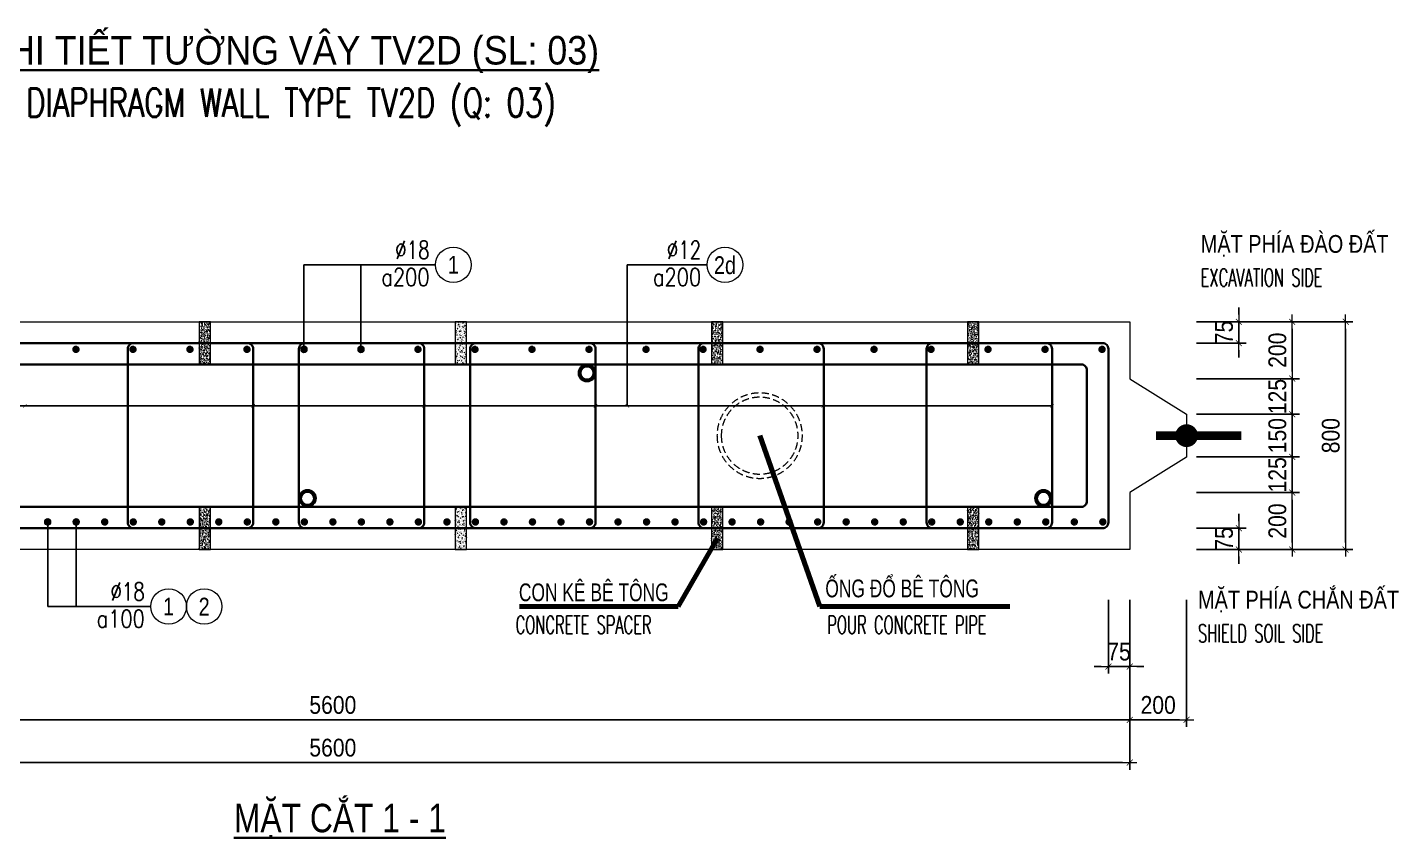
# Model space of a CAD drawing. Header units: millimetres. Extents: x -642477 to 1168880, y -27982 to 330379.
# Drawn here: x 395718 to 410171, y 93198 to 101745 of the extents above; entities that cross this region are included whole.
import ezdxf
from ezdxf.enums import TextEntityAlignment as Align

# ---------------------------------------------------------------- set-up
doc = ezdxf.new("R2010")
doc.units = ezdxf.units.MM
doc.linetypes.add('HIDDEN', pattern=[0.375, 0.25, -0.125])
doc.layers.get('0').update_dxf_attribs({"lineweight": 20})
doc.layers.get('Defpoints').update_dxf_attribs({"color": 151, "lineweight": 9})
for name, color, linetype, lineweight in [('NDC_S_BREAK-LINE', 1, 'Continuous', 15), ('NDC_S_DIAPHGRAM WALL', 3, 'Continuous', 20), ('NDC_S_DIM', 1, 'Continuous', 15), ('NDC_S_ENG TITLE', 3, 'Continuous', 20), ('NDC_S_HATCH MATERIAL', 8, 'Continuous', 13), ('NDC_S_LEADER', 1, 'Continuous', 15), ('NDC_S_LEVEL TEXT', 7, 'Continuous', 20), ('NDC_S_REBAR', 4, 'Continuous', 35), ('NDC_S_VN TEXT', 7, 'Continuous', 20), ('NDC_S_VN TITLE', 6, 'Continuous', 35)]:
    doc.layers.add(name, color=color, linetype=linetype, lineweight=lineweight)
doc.layers.add('NDC_S_REBAR DES.', color=2, linetype='Continuous')
doc.styles.add('ARIAL', font='arial.ttf', dxfattribs={"width": 0.8})
doc.styles.add('NDC_ARIAL', font='arial.ttf', dxfattribs={"width": 0.85})
doc.styles.add('NDC_DIM', font='', dxfattribs={"width": 0.75})
doc.styles.add('NDC_EN TXT', font='romans.shx', dxfattribs={"width": 0.8})
doc.styles.get('NDC_DIM').set_extended_font_data('Dotum')
doc.dimstyles.new('A1-NDC-1-25 (x3)', dxfattribs={"dimscale": 75, "dimtxt": 2.5, "dimasz": 1, "dimexe": 1, "dimexo": 0, "dimgap": 0.8, "dimtad": 1, "dimdec": 0, "dimlfac": 0.333333, "dimdsep": 46, "dimtxsty": 'NDC_ARIAL', "dimblk": 'DIMMARK', "dimcen": 49999.938995, "dimdle": 1.5, "dimclrd": 1, "dimclre": 1, "dimclrt": 3, "dimadec": 0, "dimazin": 0, "dimtfac": 1, "dimtdec": 0, "dimtix": 1, "dimtmove": 2, "dimatfit": 3, "dimfxl": 1, "dimarcsym": 0})
doc.dimstyles.new('NDC_dim_25', dxfattribs={"dimscale": 25, "dimtxt": 2.2, "dimasz": 1.5, "dimexe": 1.5, "dimexo": 2.5, "dimgap": 1, "dimtad": 1, "dimdec": 0, "dimzin": 0, "dimdsep": 46, "dimtxsty": 'NDC_DIM', "dimblk": 'DIMMARK', "dimcen": 0.09, "dimdle": 1.2, "dimclrd": 1, "dimclre": 1, "dimclrt": 3, "dimadec": 0, "dimazin": 0, "dimtfac": 1, "dimtdec": 0, "dimtix": 1, "dimtofl": 0, "dimtmove": 0, "dimatfit": 3, "dimfxl": 6, "dimfxlon": 1, "dimtolj": 1, "dimtzin": 0, "dimarcsym": 0})

# ---------------------------------------------------------------- blocks, each defined once
blk = doc.blocks.new('DIMMARK')
at = {"layer": 'NDC_S_DIM', "color": 1}
blk.add_line((-1.5, 0), (1, 0), dxfattribs=at)
at = {"layer": 'NDC_S_DIM', "color": 2, "const_width": 0.1}
blk.add_lwpolyline([(-0.42, -0.42), (0.42, 0.42)], dxfattribs=at)
blk = doc.blocks.new('Ong sieu am')
at = {"layer": 'NDC_S_HATCH MATERIAL'}
h = blk.add_hatch(dxfattribs=at)
h.set_pattern_fill('ANSI31', color=256, scale=20)
h.set_pattern_definition([(45, (0, 0), (-1.76776695, 1.76776695), [])])
h.paths.add_polyline_path([(-7119.3, 51158.9, 1), (-7179.3, 51158.9, 1)])
h.paths.add_polyline_path([(-7171.3, 51158.9, -1), (-7127.3, 51158.9, -1)], flags=16)
at = {"layer": 'NDC_S_REBAR DES.'}
for radius in [30, 22]:
    blk.add_circle((-7149.3, 51158.9), radius, dxfattribs=at)
blk = doc.blocks.new('ong do BT')
at = {"layer": 'NDC_S_HATCH MATERIAL', "linetype": 'HIDDEN', "ltscale": 100}
for radius in [150, 135]:
    blk.add_circle((-6323.7, 51237.8), radius, dxfattribs=at)
blk = doc.blocks.new('con ke BT')
at = {"layer": 'NDC_S_HATCH MATERIAL'}
h = blk.add_hatch(dxfattribs=at)
h.set_pattern_fill('AR-CONC', color=256, scale=2)
h.set_pattern_definition([(50, (0, 0), (14.3452037, -1.2550427), [1.5, -16.5]), (355, (0, 0), (-2.7750267, 15.0438427), [1.2, -13.2]), (100.451444, (1.195, -0.105), (11.570177, 13.7888), [1.274804, -14.0228422]), (46.1842, (0, 4), (21.3448266, -3.3103856), [2.25, -24.75]), (96.635635, (1.779, 3.724), (18.693239, 19.482372), [1.912207, -21.034275]), (351.184164, (0, 4), (18.693239, 19.482372), [1.8, -19.8]), (21, (2, 3), (11.938141, -8.0523778), [1.5, -16.5]), (326, (2, 3), (4.8663066, 14.503001), [1.2, -13.2]), (71.451445, (2.995, 2.329), (16.8044475, 6.450623), [1.274804, -14.0228422]), (37.5, (0, 0), (0.2431971, 6.6578771), [0, -13.04, 0, -13.4, 0, -13.25]), (7.5, (0, 0), (5.2613907, 7.8882342), [0, -7.64, 0, -12.74, 0, -5.05]), (327.5, (-4.46, 0), (10.6764487, -0.45109743), [0, -5, 0, -15.6, 0, -20.7]), (317.5, (-6.46, 0), (11.6637234, 2.0020996), [0, -6.5, 0, -10.36, 0, -14.7])])
h.paths.add_polyline_path([(-7076.9, 51430.9), (-7116.9, 51430.9), (-7116.9, 51280.9), (-7076.9, 51280.9)])
at = {"layer": 'NDC_S_BREAK-LINE'}
blk.add_lwpolyline([(-7116.9, 51430.9), (-7116.9, 51280.9), (-7076.9, 51280.9), (-7076.9, 51430.9)], close=True, dxfattribs=at)
blk = doc.blocks.new('*U2588')
at = {"layer": 'NDC_S_LEADER', "xscale": 3, "yscale": 3, "zscale": 3}
blk.add_blockref('con ke BT', (21291, -154068), dxfattribs=at)
blk = doc.blocks.new('*U2589')
at = {"layer": 'NDC_S_DIM', "color": 0, "linetype": 'ByBlock', "lineweight": -2, "transparency": 16777216}
for p in [(0, 0), (2700, 0), (5400, 0), (8100, 0), (10800, 0), (13500, 0)]:
    blk.add_blockref('*U2588', p, dxfattribs=at)
blk = doc.blocks.new('*U2590')
at = {"layer": 'NDC_S_LEADER', "xscale": 3, "yscale": 3, "zscale": 3}
blk.add_blockref('con ke BT', (21291, -154068), dxfattribs=at)
blk = doc.blocks.new('*U2591')
at = {"layer": 'NDC_S_DIM', "color": 0, "linetype": 'ByBlock', "lineweight": -2, "transparency": 16777216}
for p in [(0, 0), (2700, 0), (5400, 0), (8100, 0), (10800, 0), (13500, 0)]:
    blk.add_blockref('*U2590', p, dxfattribs=at)
blk = doc.blocks.new('*U366')
blk.add_circle((2.5, 0), 2.5)
at = {"layer": 'NDC_S_VN TEXT', "color": 3, "style": 'NDC_EN TXT'}
for tag, width, p in [('DK2', 0.75, (-0.85, 0.85)), ('KC2', 0.8, (-0.85, -2.97))]:
    blk.add_attdef(tag, text='', height=2.5, dxfattribs=dict(at, width=width)).set_placement(p, align=Align.RIGHT)
at = {"layer": 'NDC_S_VN TEXT', "color": 7, "style": 'ARIAL', "width": 0.8}
blk.add_attdef('SH3', text='', height=2.5, dxfattribs=at).set_placement((2.5, 0), align=Align.MIDDLE)
blk = doc.blocks.new('kata_block_THEP')
at = {"layer": 'NDC_S_REBAR', "color": 0}
for p, q in [((-0.5, 0), (0.5, 0)), ((-0.35, 0.35), (0.35, -0.35)), ((0.35, 0.35), (-0.35, -0.35)), ((0, 0.5), (0, -0.5))]:
    blk.add_line(p, q, dxfattribs=at)
at = {"layer": 'NDC_S_REBAR', "color": 0, "const_width": 0.0833}
blk.add_lwpolyline([(-0.5, 0, 1), (0.5, 0, 1), (-0.5, 0, 1)], format="xyb", dxfattribs=at)
blk = doc.blocks.new('*U2603')
at = {"layer": 'NDC_S_REBAR', "ltscale": 80, "xscale": 72, "yscale": 72, "zscale": 72}
blk.add_blockref('kata_block_THEP', (0, 0), dxfattribs=at)
blk = doc.blocks.new('*U2604')
at = {"layer": 'NDC_S_LEVEL TEXT', "color": 0, "linetype": 'ByBlock', "lineweight": -2, "transparency": 16777216}
for p in [(5408.1, 0), (6009, 0), (6609.9, 0), (7210.8, 0), (7811.7, 0), (8412.6, 0), (9013.5, 0), (9614.4, 0), (10215.3, 0), (10816.2, 0), (11417.1, 0), (12018, 0), (12618.9, 0), (13219.8, 0), (13820.7, 0), (14421.6, 0), (15022.5, 0), (15623.4, 0), (16224.3, 0)]:
    blk.add_blockref('*U2603', p, dxfattribs=at)
blk = doc.blocks.new('*U2596')
at = {"layer": 'NDC_S_REBAR', "ltscale": 80, "xscale": 72, "yscale": 72, "zscale": 72}
blk.add_blockref('kata_block_THEP', (0, 0), dxfattribs=at)
blk = doc.blocks.new('*U2597')
at = {"layer": 'NDC_S_LEVEL TEXT', "color": 0, "linetype": 'ByBlock', "lineweight": -2, "transparency": 16777216}
for p in [(5110.2, 0), (5410.8, 0), (5711.4, 0), (6012, 0), (6312.6, 0), (6613.2, 0), (6913.8, 0), (7214.4, 0), (7515, 0), (7815.6, 0), (8116.2, 0), (8416.8, 0), (8717.4, 0), (9018, 0), (9318.6, 0), (9619.2, 0), (9919.8, 0), (10220.4, 0), (10521, 0), (10821.6, 0), (11122.2, 0), (11422.8, 0), (11723.4, 0), (12024, 0), (12324.6, 0), (12625.2, 0), (12925.8, 0), (13226.4, 0), (13527, 0), (13827.6, 0), (14128.2, 0), (14428.8, 0), (14729.4, 0), (15030, 0), (15330.6, 0), (15631.2, 0), (15931.8, 0), (16232.4, 0)]:
    blk.add_blockref('*U2596', p, dxfattribs=at)
blk = doc.blocks.new('*D2638')
at = {"layer": 'Defpoints', "color": 0, "ltscale": 100, "transparency": 16777216}
for p in [(408042, 96844), (409050, 96844), (408042, 96244)]:
    blk.add_point(p, dxfattribs=at)
at = {"layer": 'NDC_S_DIM', "color": 1, "lineweight": -2, "ltscale": 100, "transparency": 16777216}
for p, q in [((408042, 96844), (409125, 96844)), ((409050, 96319), (409050, 96769)), ((408042, 96244), (409125, 96244))]:
    blk.add_line(p, q, dxfattribs=at)
at = {"layer": 'NDC_S_DIM', "color": 1, "lineweight": -2, "ltscale": 100, "transparency": 16777216, "xscale": 75, "yscale": 75, "zscale": 75}
for p, rotation in [((409050, 96844), 90), ((409050, 96244), 270)]:
    blk.add_blockref('DIMMARK', p, dxfattribs=dict(at, rotation=rotation))
at = {"layer": 'NDC_S_DIM', "color": 3, "ltscale": 100, "transparency": 16777216, "insert": (408894, 96544), "char_height": 187.5, "attachment_point": 5, "rotation": 90, "style": 'NDC_ARIAL'}
blk.add_mtext('200', dxfattribs=at)
blk = doc.blocks.new('*D2639')
at = {"layer": 'Defpoints', "color": 0, "ltscale": 100, "transparency": 16777216}
for p in [(408042, 97219), (409050, 97219), (408042, 96844)]:
    blk.add_point(p, dxfattribs=at)
at = {"layer": 'NDC_S_DIM', "color": 1, "lineweight": -2, "ltscale": 100, "transparency": 16777216}
for p, q in [((409050, 97294), (409050, 97369)), ((408042, 97219), (409125, 97219)), ((409050, 96844), (409050, 97219)), ((408042, 96844), (409125, 96844)), ((409050, 96769), (409050, 96694))]:
    blk.add_line(p, q, dxfattribs=at)
at = {"layer": 'NDC_S_DIM', "color": 1, "lineweight": -2, "ltscale": 100, "transparency": 16777216, "xscale": 75, "yscale": 75, "zscale": 75}
for p, rotation in [((409050, 97219), 270), ((409050, 96844), 90)]:
    blk.add_blockref('DIMMARK', p, dxfattribs=dict(at, rotation=rotation))
at = {"layer": 'NDC_S_DIM', "color": 3, "ltscale": 100, "transparency": 16777216, "insert": (408894, 97031), "char_height": 187.5, "attachment_point": 5, "rotation": 90, "style": 'NDC_ARIAL'}
blk.add_mtext('125', dxfattribs=at)
blk = doc.blocks.new('*D2640')
at = {"layer": 'Defpoints', "color": 0, "ltscale": 100, "transparency": 16777216}
for p in [(408042, 97669), (409050, 97669), (408042, 97219)]:
    blk.add_point(p, dxfattribs=at)
at = {"layer": 'NDC_S_DIM', "color": 1, "lineweight": -2, "ltscale": 100, "transparency": 16777216}
for p, q in [((409050, 97744), (409050, 97819)), ((408042, 97669), (409125, 97669)), ((409050, 97219), (409050, 97669)), ((408042, 97219), (409125, 97219)), ((409050, 97144), (409050, 97069))]:
    blk.add_line(p, q, dxfattribs=at)
at = {"layer": 'NDC_S_DIM', "color": 1, "lineweight": -2, "ltscale": 100, "transparency": 16777216, "xscale": 75, "yscale": 75, "zscale": 75}
for p, rotation in [((409050, 97669), 270), ((409050, 97219), 90)]:
    blk.add_blockref('DIMMARK', p, dxfattribs=dict(at, rotation=rotation))
at = {"layer": 'NDC_S_DIM', "color": 3, "ltscale": 100, "transparency": 16777216, "insert": (408894, 97444), "char_height": 187.5, "attachment_point": 5, "rotation": 90, "style": 'NDC_ARIAL'}
blk.add_mtext('150', dxfattribs=at)
blk = doc.blocks.new('*D2641')
at = {"layer": 'Defpoints', "color": 0, "ltscale": 100, "transparency": 16777216}
for p in [(408042, 98044), (409050, 98044), (408042, 97669)]:
    blk.add_point(p, dxfattribs=at)
at = {"layer": 'NDC_S_DIM', "color": 1, "lineweight": -2, "ltscale": 100, "transparency": 16777216}
for p, q in [((409050, 98119), (409050, 98194)), ((408042, 98044), (409125, 98044)), ((409050, 97669), (409050, 98044)), ((408042, 97669), (409125, 97669)), ((409050, 97594), (409050, 97519))]:
    blk.add_line(p, q, dxfattribs=at)
at = {"layer": 'NDC_S_DIM', "color": 1, "lineweight": -2, "ltscale": 100, "transparency": 16777216, "xscale": 75, "yscale": 75, "zscale": 75}
for p, rotation in [((409050, 98044), 270), ((409050, 97669), 90)]:
    blk.add_blockref('DIMMARK', p, dxfattribs=dict(at, rotation=rotation))
at = {"layer": 'NDC_S_DIM', "color": 3, "ltscale": 100, "transparency": 16777216, "insert": (408894, 97856), "char_height": 187.5, "attachment_point": 5, "rotation": 90, "style": 'NDC_ARIAL'}
blk.add_mtext('125', dxfattribs=at)
blk = doc.blocks.new('*D2642')
at = {"layer": 'Defpoints', "color": 0, "ltscale": 100, "transparency": 16777216}
for p in [(408042, 98644), (409050, 98644), (408042, 98044)]:
    blk.add_point(p, dxfattribs=at)
at = {"layer": 'NDC_S_DIM', "color": 1, "lineweight": -2, "ltscale": 100, "transparency": 16777216}
for p, q in [((408042, 98644), (409125, 98644)), ((409050, 98119), (409050, 98569)), ((408042, 98044), (409125, 98044))]:
    blk.add_line(p, q, dxfattribs=at)
at = {"layer": 'NDC_S_DIM', "color": 1, "lineweight": -2, "ltscale": 100, "transparency": 16777216, "xscale": 75, "yscale": 75, "zscale": 75}
for p, rotation in [((409050, 98644), 90), ((409050, 98044), 270)]:
    blk.add_blockref('DIMMARK', p, dxfattribs=dict(at, rotation=rotation))
at = {"layer": 'NDC_S_DIM', "color": 3, "ltscale": 100, "transparency": 16777216, "insert": (408894, 98344), "char_height": 187.5, "attachment_point": 5, "rotation": 90, "style": 'NDC_ARIAL'}
blk.add_mtext('200', dxfattribs=at)
blk = doc.blocks.new('*D2643')
at = {"layer": 'Defpoints', "color": 0, "ltscale": 100, "transparency": 16777216}
for p in [(408042, 98644), (409613, 98644), (408042, 96244)]:
    blk.add_point(p, dxfattribs=at)
at = {"layer": 'NDC_S_DIM', "color": 1, "lineweight": -2, "ltscale": 100, "transparency": 16777216}
for p, q in [((408042, 98644), (409688, 98644)), ((409613, 96319), (409613, 98569)), ((408042, 96244), (409688, 96244))]:
    blk.add_line(p, q, dxfattribs=at)
at = {"layer": 'NDC_S_DIM', "color": 1, "lineweight": -2, "ltscale": 100, "transparency": 16777216, "xscale": 75, "yscale": 75, "zscale": 75}
for p, rotation in [((409613, 98644), 90), ((409613, 96244), 270)]:
    blk.add_blockref('DIMMARK', p, dxfattribs=dict(at, rotation=rotation))
at = {"layer": 'NDC_S_DIM', "color": 3, "ltscale": 100, "transparency": 16777216, "insert": (409457, 97444), "char_height": 187.5, "attachment_point": 5, "rotation": 90, "style": 'NDC_ARIAL'}
blk.add_mtext('800', dxfattribs=at)
blk = doc.blocks.new('*D2644')
at = {"layer": 'Defpoints', "color": 0, "ltscale": 100, "transparency": 16777216}
for p in [(408042, 96469), (408488, 96469), (408042, 96244)]:
    blk.add_point(p, dxfattribs=at)
at = {"layer": 'NDC_S_DIM', "color": 1, "lineweight": -2, "ltscale": 100, "transparency": 16777216}
for p, q in [((408488, 96544), (408488, 96619)), ((408042, 96469), (408563, 96469)), ((408488, 96244), (408488, 96469)), ((408042, 96244), (408563, 96244)), ((408488, 96169), (408488, 96094))]:
    blk.add_line(p, q, dxfattribs=at)
at = {"layer": 'NDC_S_DIM', "color": 1, "lineweight": -2, "ltscale": 100, "transparency": 16777216, "xscale": 75, "yscale": 75, "zscale": 75}
for p, rotation in [((408488, 96469), 270), ((408488, 96244), 90)]:
    blk.add_blockref('DIMMARK', p, dxfattribs=dict(at, rotation=rotation))
at = {"layer": 'NDC_S_DIM', "color": 3, "ltscale": 100, "transparency": 16777216, "insert": (408332, 96356), "char_height": 187.5, "attachment_point": 5, "rotation": 90, "style": 'NDC_ARIAL'}
blk.add_mtext('75', dxfattribs=at)
blk = doc.blocks.new('*D2645')
at = {"layer": 'Defpoints', "color": 0, "ltscale": 100, "transparency": 16777216}
for p in [(408042, 98644), (408488, 98644), (408042, 98419)]:
    blk.add_point(p, dxfattribs=at)
at = {"layer": 'NDC_S_DIM', "color": 1, "lineweight": -2, "ltscale": 100, "transparency": 16777216}
for p, q in [((408488, 98719), (408488, 98794)), ((408042, 98644), (408563, 98644)), ((408488, 98419), (408488, 98644)), ((408042, 98419), (408563, 98419)), ((408488, 98344), (408488, 98269))]:
    blk.add_line(p, q, dxfattribs=at)
at = {"layer": 'NDC_S_DIM', "color": 1, "lineweight": -2, "ltscale": 100, "transparency": 16777216, "xscale": 75, "yscale": 75, "zscale": 75}
for p, rotation in [((408488, 98644), 270), ((408488, 98419), 90)]:
    blk.add_blockref('DIMMARK', p, dxfattribs=dict(at, rotation=rotation))
at = {"layer": 'NDC_S_DIM', "color": 3, "ltscale": 100, "transparency": 16777216, "insert": (408332, 98531), "char_height": 187.5, "attachment_point": 5, "rotation": 90, "style": 'NDC_ARIAL'}
blk.add_mtext('75', dxfattribs=at)
blk = doc.blocks.new('*D2646')
at = {"layer": 'Defpoints', "color": 0, "ltscale": 100, "transparency": 16777216}
for p in [(407112, 95714), (407337, 95714), (407337, 95011)]:
    blk.add_point(p, dxfattribs=at)
at = {"layer": 'NDC_S_DIM', "color": 1, "lineweight": -2, "ltscale": 100, "transparency": 16777216}
for p, q in [((407112, 95714), (407112, 94936)), ((407337, 95714), (407337, 94936)), ((407037, 95011), (406962, 95011)), ((407112, 95011), (407337, 95011)), ((407412, 95011), (407487, 95011))]:
    blk.add_line(p, q, dxfattribs=at)
at = {"layer": 'NDC_S_DIM', "color": 1, "lineweight": -2, "ltscale": 100, "transparency": 16777216, "xscale": 75, "yscale": 75, "zscale": 75}
blk.add_blockref('DIMMARK', (407112, 95011), dxfattribs=at)
at = {"layer": 'NDC_S_DIM', "color": 1, "lineweight": -2, "ltscale": 100, "transparency": 16777216, "xscale": 75, "yscale": 75, "zscale": 75, "rotation": 180}
blk.add_blockref('DIMMARK', (407337, 95011), dxfattribs=at)
at = {"layer": 'NDC_S_DIM', "color": 3, "ltscale": 100, "transparency": 16777216, "insert": (407224, 95167), "char_height": 187.5, "attachment_point": 5, "style": 'NDC_ARIAL'}
blk.add_mtext('75', dxfattribs=at)
blk = doc.blocks.new('*D2647')
at = {"layer": 'Defpoints', "color": 0, "ltscale": 100, "transparency": 16777216}
for p in [(390537, 95714), (407337, 95714), (407337, 94449)]:
    blk.add_point(p, dxfattribs=at)
at = {"layer": 'NDC_S_DIM', "color": 1, "lineweight": -2, "ltscale": 100, "transparency": 16777216}
for p, q in [((390537, 95714), (390537, 94374)), ((407337, 95714), (407337, 94374)), ((390612, 94449), (407262, 94449))]:
    blk.add_line(p, q, dxfattribs=at)
at = {"layer": 'NDC_S_DIM', "color": 1, "lineweight": -2, "ltscale": 100, "transparency": 16777216, "xscale": 75, "yscale": 75, "zscale": 75, "rotation": 180}
blk.add_blockref('DIMMARK', (390537, 94449), dxfattribs=at)
at = {"layer": 'NDC_S_DIM', "color": 1, "lineweight": -2, "ltscale": 100, "transparency": 16777216, "xscale": 75, "yscale": 75, "zscale": 75}
blk.add_blockref('DIMMARK', (407337, 94449), dxfattribs=at)
at = {"layer": 'NDC_S_DIM', "color": 3, "ltscale": 100, "transparency": 16777216, "insert": (398937, 94605), "char_height": 187.5, "attachment_point": 5, "style": 'NDC_ARIAL'}
blk.add_mtext('5600', dxfattribs=at)
blk = doc.blocks.new('*D2648')
at = {"layer": 'Defpoints', "color": 0, "ltscale": 100, "transparency": 16777216}
for p in [(407337, 95714), (407937, 95714), (407937, 94449)]:
    blk.add_point(p, dxfattribs=at)
at = {"layer": 'NDC_S_DIM', "color": 1, "lineweight": -2, "ltscale": 100, "transparency": 16777216}
for p, q in [((407337, 95714), (407337, 94374)), ((407937, 95714), (407937, 94374)), ((407412, 94449), (407862, 94449))]:
    blk.add_line(p, q, dxfattribs=at)
at = {"layer": 'NDC_S_DIM', "color": 1, "lineweight": -2, "ltscale": 100, "transparency": 16777216, "xscale": 75, "yscale": 75, "zscale": 75, "rotation": 180}
blk.add_blockref('DIMMARK', (407337, 94449), dxfattribs=at)
at = {"layer": 'NDC_S_DIM', "color": 1, "lineweight": -2, "ltscale": 100, "transparency": 16777216, "xscale": 75, "yscale": 75, "zscale": 75}
blk.add_blockref('DIMMARK', (407937, 94449), dxfattribs=at)
at = {"layer": 'NDC_S_DIM', "color": 3, "ltscale": 100, "transparency": 16777216, "insert": (407637, 94605), "char_height": 187.5, "attachment_point": 5, "style": 'NDC_ARIAL'}
blk.add_mtext('200', dxfattribs=at)
blk = doc.blocks.new('*D2649')
at = {"layer": 'Defpoints', "color": 0, "ltscale": 100, "transparency": 16777216}
for p in [(390537, 95714), (407337, 95714), (407337, 93999)]:
    blk.add_point(p, dxfattribs=at)
at = {"layer": 'NDC_S_DIM', "color": 1, "lineweight": -2, "ltscale": 100, "transparency": 16777216}
for p, q in [((390537, 95714), (390537, 93924)), ((407337, 95714), (407337, 93924)), ((390612, 93999), (407262, 93999))]:
    blk.add_line(p, q, dxfattribs=at)
at = {"layer": 'NDC_S_DIM', "color": 1, "lineweight": -2, "ltscale": 100, "transparency": 16777216, "xscale": 75, "yscale": 75, "zscale": 75, "rotation": 180}
blk.add_blockref('DIMMARK', (390537, 93999), dxfattribs=at)
at = {"layer": 'NDC_S_DIM', "color": 1, "lineweight": -2, "ltscale": 100, "transparency": 16777216, "xscale": 75, "yscale": 75, "zscale": 75}
blk.add_blockref('DIMMARK', (407337, 93999), dxfattribs=at)
at = {"layer": 'NDC_S_DIM', "color": 3, "ltscale": 100, "transparency": 16777216, "insert": (398937, 94155), "char_height": 187.5, "attachment_point": 5, "style": 'NDC_ARIAL'}
blk.add_mtext('5600', dxfattribs=at)

msp = doc.modelspace()

# ---------------------------------------------------------------- linework, layer by layer
at = {"layer": 'NDC_S_DIAPHGRAM WALL', "ltscale": 0.01}
for p, q in [((407336.6, 98643.7), (407336.6, 98043.7)), ((407336.6, 98043.7), (407936.6, 97668.7)), ((407936.6, 97668.7), (407936.6, 97218.7)), ((407936.6, 97218.7), (407336.6, 96843.7)), ((407336.6, 96843.7), (407336.6, 96243.7)), ((407336.6, 96243.7), (390536.6, 96243.7))]:
    msp.add_line(p, q, dxfattribs=at)
msp.add_lwpolyline([(390536.6, 98643.7), (407336.6, 98643.7)], dxfattribs=at)
at = {"layer": 'NDC_S_DIAPHGRAM WALL', "ltscale": 50, "const_width": 120}
msp.add_lwpolyline([(407876.6, 97443.7, 1), (407996.6, 97443.7, 1)], format="xyb", close=True, dxfattribs=at)
at = {"layer": 'NDC_S_DIAPHGRAM WALL', "ltscale": 50, "const_width": 90}
msp.add_lwpolyline([(407614.5, 97443.7), (408514.5, 97443.7)], dxfattribs=at)
at = {"layer": 'NDC_S_DIM'}
msp.add_circle((397580.8, 95643.6), 187.5, dxfattribs=at)
at = {"layer": 'NDC_S_REBAR'}
msp.add_lwpolyline([(390761.6, 96528.7, 0.4142136), (390821.6, 96468.7), (407051.6, 96468.7, 0.4142136), (407111.6, 96528.7), (407111.6, 98358.7, 0.4142136), (407051.6, 98418.7), (390821.6, 98418.7, 0.4142136), (390761.6, 98358.7), (390761.6, 96528.7)], format="xyb", dxfattribs=at)
for points in [[(396835.5, 98418.7), (398036.8, 98418.7, -0.4142136), (398096.8, 98358.7), (398096.8, 96528.7, -0.4142136), (398036.8, 96468.7), (396835.5, 96468.7, -0.4142136), (396775.5, 96528.7), (396775.5, 98358.7, -0.4142136)], [(398640, 98418.7), (399841.3, 98418.7, -0.4142136), (399901.3, 98358.7), (399901.3, 96528.7, -0.4142136), (399841.3, 96468.7), (398640, 96468.7, -0.4142136), (398580, 96528.7), (398580, 98358.7, -0.4142136)], [(400444.5, 98418.7), (401645.8, 98418.7, -0.4142136), (401705.8, 98358.7), (401705.8, 96528.7, -0.4142136), (401645.8, 96468.7), (400444.5, 96468.7, -0.4142136), (400384.5, 96528.7), (400384.5, 98358.7, -0.4142136)], [(402850.5, 98418.7), (404051.8, 98418.7, -0.4142136), (404111.8, 98358.7), (404111.8, 96528.7, -0.4142136), (404051.8, 96468.7), (402850.5, 96468.7, -0.4142136), (402790.5, 96528.7), (402790.5, 98358.7, -0.4142136)], [(405256.5, 98418.7), (406457.8, 98418.7, -0.4142136), (406517.8, 98358.7), (406517.8, 96528.7, -0.4142136), (406457.8, 96468.7), (405256.5, 96468.7, -0.4142136), (405196.5, 96528.7), (405196.5, 98358.7, -0.4142136)], [(391046.6, 98193.7), (406826.6, 98193.7, -0.4142136), (406886.6, 98133.7), (406886.6, 96753.7, -0.4142136), (406826.6, 96693.7), (391046.6, 96693.7, -0.4142136), (390986.6, 96753.7), (390986.6, 98133.7, -0.4142136)]]:
    msp.add_lwpolyline(points, format="xyb", close=True, dxfattribs=at)

# ---------------------------------------------------------------- block references
at = {"layer": 'NDC_S_DIM', "ltscale": 80, "xscale": 75, "yscale": 75, "zscale": 75}
for p, values in [((400020.1, 99243.7), {'SH3': '1', 'DK2': '%%C18', 'KC2': 'a200'}), ((402882.9, 99243.7), {'SH3': '2d', 'DK2': '%%c12', 'KC2': 'a200'}), ((397018.3, 95643.6), {'SH3': '1', 'DK2': '%%C18', 'KC2': 'a100'})]:
    msp.add_blockref('*U366', p, dxfattribs=at).add_auto_attribs(values)
at = {"layer": 'NDC_S_DIM'}
for name, p in [('*U2589', (392186.6, 98418.7)), ('*U2591', (392186.6, 96468.7))]:
    msp.add_blockref(name, p, dxfattribs=at)
at = {"layer": 'NDC_S_LEADER', "yscale": 3, "zscale": 3}
for name, p, xscale in [('Ong sieu am', (423063.7, -55372.9), 3), ('ong do BT', (384465.4, -56269.8), -3), ('Ong sieu am', (420117.9, -56692.9), 3)]:
    msp.add_blockref(name, p, dxfattribs=dict(at, xscale=xscale))
at = {"layer": 'NDC_S_LEADER', "xscale": -3, "yscale": 3, "zscale": 3, "rotation": 180}
msp.add_blockref('Ong sieu am', (427875.7, 250260.2), dxfattribs=at)
at = {"layer": 'NDC_S_LEVEL TEXT'}
msp.add_blockref('*U2604', (390821.1, 98352.7), dxfattribs=at)
at = {"layer": 'NDC_S_LEVEL TEXT', "extrusion": (0, 0, -1), "zscale": -1, "rotation": 180}
msp.add_blockref('*U2597', (-390821.1, 96534.7), dxfattribs=at)

# ---------------------------------------------------------------- texts
at = {"layer": 'NDC_S_ENG TITLE', "style": 'NDC_EN TXT', "width": 0.75}
msp.add_text('DIAPHRAGM WALL TYPE TV2D (Q: 03)', height=300, dxfattribs=at).set_placement((398497.5, 100931.7), align=Align.MIDDLE)
at = {"layer": 'NDC_S_ENG TITLE', "style": 'NDC_EN TXT', "width": 0.6}
for s, p in [('EXCAVATION SIDE', (408086.3, 99109.2)), ('CONCRETE SPACER', (400864.4, 95450)), ('POUR CONCRETE PIPE', (404149.7, 95450)), ('SHIELD SOIL SIDE', (408057.2, 95360.8))]:
    msp.add_text(s, height=187.5, dxfattribs=at).set_placement(p, align=Align.MIDDLE_LEFT)
at = {"layer": 'NDC_S_LEVEL TEXT', "style": 'NDC_ARIAL'}
for s, width, p in [('MẶT PHÍA ĐÀO ĐẤT', 0.8, (408086.3, 99464)), ('ỐNG ĐỔ BÊ TÔNG', 0.7, (404128.2, 95834.1)), ('CON KÊ BÊ TÔNG', 0.7, (400898.3, 95792.8)), ('MẶT PHÍA CHẮN ĐẤT', 0.8, (408057.2, 95715.5))]:
    msp.add_text(s, height=187.5, dxfattribs=dict(at, width=width)).set_placement(p, align=Align.MIDDLE_LEFT)
at = {"layer": 'NDC_S_VN TEXT', "color": 7, "style": 'ARIAL', "width": 0.8}
msp.add_text('2', height=187.5, dxfattribs=at).set_placement((397580.8, 95643.6), align=Align.MIDDLE)
at = {"layer": 'NDC_S_VN TITLE', "style": 'NDC_ARIAL'}
for s, width, p in [('%%UCHI TIẾT TƯỜNG VÂY TV2D (SL: 03)', 0.9, (398497.5, 101504.9)), ('%%UMẶT CẮT 1 - 1', 0.8, (399012, 93426.5))]:
    msp.add_text(s, height=300, dxfattribs=dict(at, width=width)).set_placement(p, align=Align.MIDDLE)

# ---------------------------------------------------------------- dimensions: what is measured, and where the dimension line sits
at = {"layer": 'NDC_S_DIM', "ltscale": 100}
for base, p1, p2, picture, middle in [((408487.5, 98643.7), (408042.3, 98418.7), (408042.3, 98643.7), '*D2645', (408332.2, 98531.2)), ((409050, 98643.7), (408042.3, 98043.7), (408042.3, 98643.7), '*D2642', (408894.3, 98343.7)), ((409612.5, 98643.7), (408042.3, 96243.7), (408042.3, 98643.7), '*D2643', (409456.8, 97443.7)), ((409050, 98043.7), (408042.3, 97668.7), (408042.3, 98043.7), '*D2641', (408894.3, 97856.2)), ((409050, 97668.7), (408042.3, 97218.7), (408042.3, 97668.7), '*D2640', (408894.3, 97443.7)), ((409050, 97218.7), (408042.3, 96843.7), (408042.3, 97218.7), '*D2639', (408894.3, 97031.2)), ((409050, 96843.7), (408042.3, 96243.7), (408042.3, 96843.7), '*D2638', (408894.3, 96543.7)), ((408487.5, 96468.7), (408042.3, 96243.7), (408042.3, 96468.7), '*D2644', (408332.2, 96356.2))]:
    dim = msp.add_linear_dim(base=base, p1=p1, p2=p2, angle=90, dimstyle='A1-NDC-1-25 (x3)', dxfattribs=at)
    dim.commit()
    dim.dimension.update_dxf_attribs({"geometry": picture, "text_midpoint": middle})
for base, p1, p2, picture, middle in [((407336.6, 94449), (390536.6, 95714.1), (407336.6, 95714.1), '*D2647', (398936.6, 94604.7)), ((407336.6, 93999), (390536.6, 95714.1), (407336.6, 95714.1), '*D2649', (398936.6, 94154.7)), ((407336.6, 95011.5), (407111.6, 95714.1), (407336.6, 95714.1), '*D2646', (407224.1, 95166.8)), ((407936.6, 94449), (407336.6, 95714.1), (407936.6, 95714.1), '*D2648', (407636.6, 94604.7))]:
    dim = msp.add_linear_dim(base=base, p1=p1, p2=p2, dimstyle='A1-NDC-1-25 (x3)', dxfattribs=at)
    dim.commit()
    dim.dimension.update_dxf_attribs({"geometry": picture, "text_midpoint": middle})

# ---------------------------------------------------------------- leaders
at = {"layer": 'NDC_S_LEADER'}
for points, override in [([(398632.8, 98352.7), (398632.8, 99243.7), (400020.1, 99243.7)], {"dimasz": 2.5, "dimldrblk": 'DotBlank'}), ([(399233.7, 98352.7), (399233.7, 99243.7), (400020.1, 99243.7)], {"dimasz": 2.5, "dimldrblk": 'DotBlank'}), ([(402041.2, 97757.9), (402041.2, 99243.7), (402882.9, 99243.7)], {"dimldrblk": 'ArchTick'}), ([(393284.8, 97757.9), (406509, 97757.9)], {"dimldrblk": 'ArchTick'}), ([(406517.8, 97757.9), (393288.1, 97757.9)], {"dimldrblk": 'ArchTick'}), ([(395690.8, 97757.9), (406509, 97757.9)], {"dimldrblk": 'ArchTick'}), ([(398096.8, 97757.9), (406509, 97757.9)], {"dimldrblk": 'ArchTick'}), ([(399896.9, 97757.9), (406509, 97757.9)], {"dimldrblk": 'ArchTick'}), ([(401705.8, 97757.9), (406509, 97757.9)], {"dimldrblk": 'ArchTick'}), ([(404107.4, 97757.9), (406509, 97757.9)], {"dimldrblk": 'ArchTick'}), ([(403436.6, 97443.7), (404071.9, 95643.6), (406073.3, 95643.6)], {"dimasz": 4.5, "dimlwd": 65533}), ([(395931.3, 96534.7), (395931.3, 95643.6), (397018.3, 95643.6)], {"dimasz": 2.5, "dimldrblk": 'DotBlank'}), ([(396231.9, 96534.7), (396231.9, 95643.6), (397018.3, 95643.6)], {"dimasz": 2.5, "dimldrblk": 'DotBlank'}), ([(402991.8, 96364.5), (402575.8, 95643.6), (400903.8, 95643.6)], {"dimasz": 4.5, "dimlwd": 65533})]:
    msp.add_leader(points, dimstyle='NDC_dim_25', override=override, dxfattribs=at)

doc.saveas('drawing.dxf')
